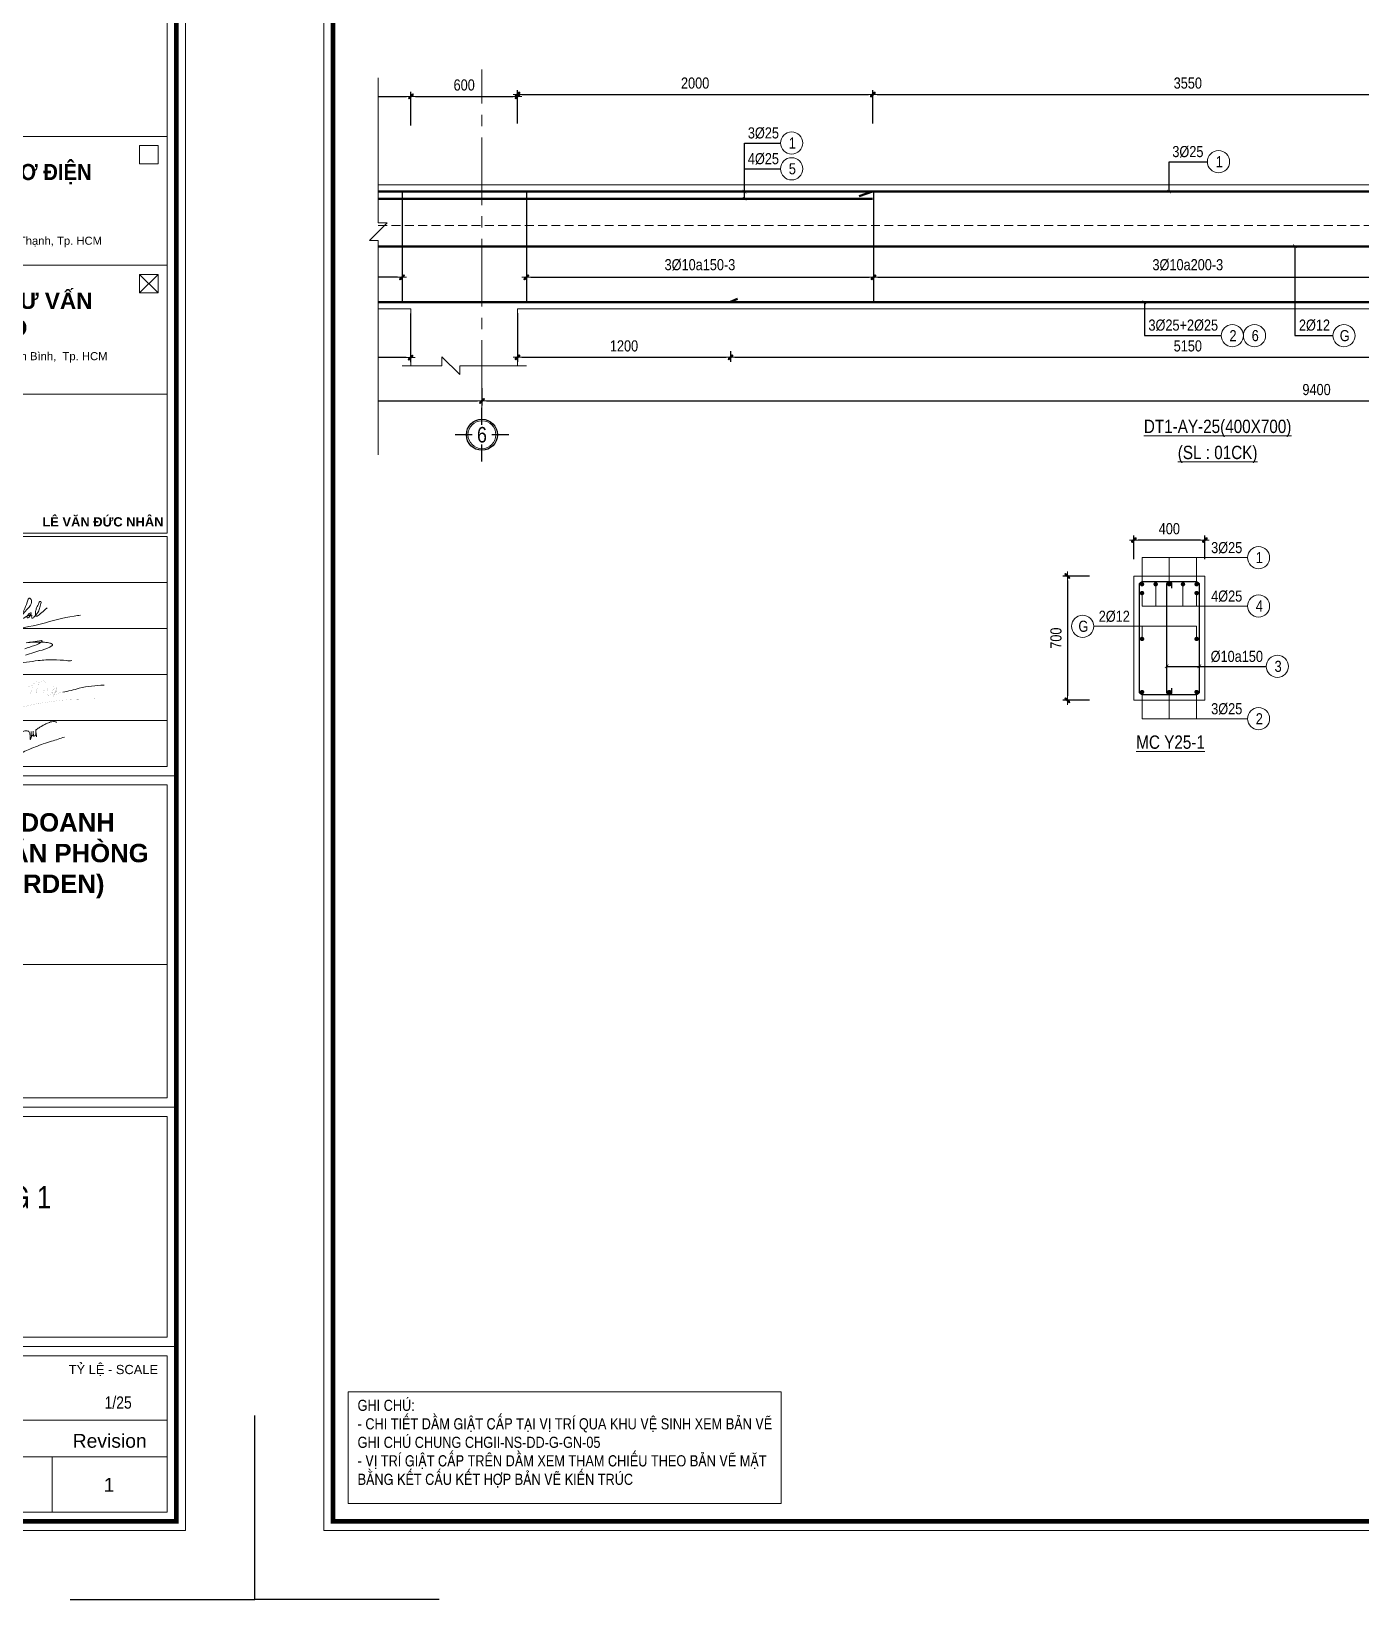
# Model space of a CAD drawing. Header units: millimetres. Extents: x 397144 to 8960116, y 345581 to 674207.
# Drawn here: x 5105015 to 5112500, y 648502 to 657335 of the extents above; entities that cross this region are included whole.
import ezdxf
from ezdxf.enums import TextEntityAlignment as Align
from ezdxf.xclip import XClip

# ---------------------------------------------------------------- set-up
doc = ezdxf.new("R2010")
doc.units = ezdxf.units.MM
doc.header["$XCLIPFRAME"] = 0
doc.header["$PDSIZE"] = -10
for name, pattern in [('CENTER', [2, 1.25, -0.25, 0.25, -0.25]), ('CENTER2', [28.575, 19.05, -3.175, 3.175, -3.175]), ('HIDDEN', [0.375, 0.25, -0.125])]:
    doc.linetypes.add(name, pattern=pattern)
doc.layers.get('0').update_dxf_attribs({"linetype": 'CONTINUOUS'})
doc.layers.get('Defpoints').update_dxf_attribs({"color": 12, "linetype": 'CONTINUOUS'})
for name, color, linetype, lineweight in [('2', 2, 'CONTINUOUS', 20), ('CDAI', 8, 'CONTINUOUS', 30), ('CHG_XX_Khung ten$0$TEXT', 7, 'CONTINUOUS', 15), ('CHUNHO', 7, 'CENTER', 13), ('CTHEP', 2, 'CONTINUOUS', 50), ('DBAO', 3, 'CONTINUOUS', 20), ('DGIONG', 4, 'CONTINUOUS', 13), ('KTH', 150, 'CONTINUOUS', 5), ('Net khuat', 8, 'HIDDEN', 13), ('STICK', 1, 'CONTINUOUS', 9), ('TEXT', 7, 'CONTINUOUS', 15)]:
    doc.layers.add(name, color=color, linetype=linetype, lineweight=lineweight)
doc.layers.add('8', color=8, linetype='CONTINUOUS')
doc.styles.add('CHG_XX_Khung ten$0$A1 BORDER$0$ARIAL', font='arial.ttf')
doc.styles.add('CHG_XX_Khung ten$0$A1 BORDER$0$Arial - Bold', font='arialbd.ttf', dxfattribs={"height": 2.5})
doc.styles.add('CHG_XX_Khung ten$0$arial', font='arial.ttf')
doc.styles.add('CHG_XX_Khung ten$0$Arial - Bold', font='arialbd.ttf')
doc.styles.add('HELVECONDENSE', font='VHELVCN_0.TTF')
doc.styles.add('Star-HelCon', font='VHELVCN_0.TTF')
doc.styles.add('TTP-HelCon', font='VHELVCN_0.TTF')
doc.styles.add('VNI-HELVE-CONDENSE', font='VHELVCN_0.TTF')
doc.dimstyles.new('kc-25', dxfattribs={"dimtxt": 62.5, "dimasz": 20, "dimexe": 20, "dimexo": 50, "dimgap": 25, "dimtad": 3, "dimdec": 0, "dimzin": 0, "dimdsep": 46, "dimtxsty": 'VNI-HELVE-CONDENSE', "dimblk": 'DIM', "dimcen": 2.5, "dimclrd": 256, "dimclre": 154, "dimclrt": 7, "dimaunit": 1, "dimadec": 0, "dimazin": 0, "dimtfac": 1, "dimtdec": 0, "dimtix": 1, "dimtmove": 0, "dimatfit": 3, "dimldrblk": 'DOT', "dimfxl": 1, "dimtolj": 1, "dimtzin": 0, "dimarcsym": 0})
doc.dimstyles.new('TTP-25', dxfattribs={"dimscale": 25, "dimtxt": 2.5, "dimasz": 1, "dimexe": 1, "dimexo": 1, "dimgap": 0.09, "dimtad": 0, "dimdec": 4, "dimrnd": 5, "dimzin": 9, "dimdsep": 46, "dimtxsty": 'TTP-HelCon', "dimblk": 'Stick1', "dimcen": 0.09, "dimdle": 1.5, "dimclrd": 256, "dimclre": 256, "dimclrt": 7, "dimadec": 0, "dimazin": 0, "dimtfac": 1, "dimtdec": 4, "dimtmove": 0, "dimatfit": 3, "dimldrblk": '_ArchTick1', "dimfxl": 1, "dimtvp": 1, "dimtolj": 1, "dimtzin": 0, "dimarcsym": 0})

# ---------------------------------------------------------------- blocks, each defined once
blk = doc.blocks.new('Stick1')
at = {"layer": 'STICK'}
h = blk.add_hatch(color=256, dxfattribs=at)
edge = h.paths.add_edge_path()
edge.add_line((0.3, 0.5), (-0.5, -0.3))
edge.add_arc((-0.4, -0.4), 0.141, 135, 315)
edge.add_line((-0.3, -0.5), (0.5, 0.3))
edge.add_arc((0.4, 0.4), 0.141, 315, 495)
blk.add_line((1, 0), (-1, 0), dxfattribs=at)
blk.add_lwpolyline([(0.3, 0.5), (-0.5, -0.3, 1), (-0.3, -0.5), (0.5, 0.3, 1), (0.3, 0.5, 1)], format="xyb", dxfattribs=at)
blk = doc.blocks.new('*D890')
at = {"layer": 'Defpoints', "color": 0, "ltscale": 500, "transparency": 16777216}
for p in [(5111223.1, 654469.9), (5111223.1, 654336.6), (5111623.1, 654336.6)]:
    blk.add_point(p, dxfattribs=at)
at = {"layer": 'KTH', "lineweight": -2, "ltscale": 500, "transparency": 16777216}
for p, q in [((5111223.1, 654361.6), (5111223.1, 654494.9)), ((5111623.1, 654361.6), (5111623.1, 654494.9)), ((5111598.1, 654469.9), (5111248.1, 654469.9))]:
    blk.add_line(p, q, dxfattribs=at)
at = {"layer": 'KTH', "lineweight": -2, "ltscale": 500, "transparency": 16777216, "xscale": 25, "yscale": 25, "zscale": 25, "rotation": 180}
blk.add_blockref('Stick1', (5111223.1, 654469.9), dxfattribs=at)
at = {"layer": 'KTH', "lineweight": -2, "ltscale": 500, "transparency": 16777216, "xscale": 25, "yscale": 25, "zscale": 25}
blk.add_blockref('Stick1', (5111623.1, 654469.9), dxfattribs=at)
at = {"layer": 'KTH', "color": 7, "ltscale": 500, "transparency": 16777216, "insert": (5111423.1, 654533.7), "char_height": 62.5, "attachment_point": 5, "style": 'TTP-HelCon'}
blk.add_mtext('\\A1;400', dxfattribs=at)
blk = doc.blocks.new('_ArchTick1')
at = {"color": 0, "const_width": 3.81}
blk.add_lwpolyline([(-12.7, -12.7), (12.7, 12.7)], dxfattribs=at)
blk = doc.blocks.new('*D891')
at = {"layer": 'Defpoints', "color": 0, "ltscale": 500, "transparency": 16777216}
for p in [(5110998.7, 654267.6), (5110848.8, 653567.6), (5110998.7, 653567.6)]:
    blk.add_point(p, dxfattribs=at)
at = {"layer": 'KTH', "lineweight": -2, "ltscale": 500, "transparency": 16777216}
for p, q in [((5110973.7, 654267.6), (5110823.8, 654267.6)), ((5110848.8, 654242.6), (5110848.8, 653592.6)), ((5110973.7, 653567.6), (5110823.8, 653567.6))]:
    blk.add_line(p, q, dxfattribs=at)
at = {"layer": 'KTH', "lineweight": -2, "ltscale": 500, "transparency": 16777216, "xscale": 25, "yscale": 25, "zscale": 25}
for p, rotation in [((5110848.8, 654267.6), 90), ((5110848.8, 653567.6), 270)]:
    blk.add_blockref('Stick1', p, dxfattribs=dict(at, rotation=rotation))
at = {"layer": 'KTH', "color": 7, "ltscale": 500, "transparency": 16777216, "insert": (5110785, 653917.6), "char_height": 62.5, "attachment_point": 5, "rotation": 90, "style": 'TTP-HelCon'}
blk.add_mtext('\\A1;700', dxfattribs=at)
blk = doc.blocks.new('DIM')
h = blk.add_hatch(color=1)
h.paths.add_polyline_path([(0.49, 0.29, 1), (0.29, 0.49), (-0.19, 0), (0.19, 0)])
h.paths.add_polyline_path([(0.19, 0), (-0.19, 0), (-0.49, -0.29, 1), (-0.29, -0.49)])
at = {"color": 9}
for p, q in [((-0.19, 0), (-1.5, 0)), ((0.19, 0), (1.5, 0))]:
    blk.add_line(p, q, dxfattribs=at)
at = {"color": 1}
for p, q in [((-0.49, -0.29), (0.29, 0.49)), ((-0.29, -0.49), (0.49, 0.29)), ((-0.19, 0), (0.19, 0))]:
    blk.add_line(p, q, dxfattribs=at)
blk.add_arc((-0.39, -0.39), 0.138, 135, 315, dxfattribs=at)
blk = doc.blocks.new('*D1968')
at = {"layer": 'Defpoints', "color": 0, "transparency": 16777216}
for p in [(5178533.3, 654821.3), (5178533.3, 654681.4), (5180488.3, 654738.9)]:
    blk.add_point(p, dxfattribs=at)
at = {"layer": 'KTH', "lineweight": -2, "transparency": 16777216}
for p, q in [((5178533.3, 654796.3), (5178533.3, 654656.4)), ((5180463.3, 654681.4), (5178558.3, 654681.4)), ((5180488.3, 654713.9), (5180488.3, 654656.4))]:
    blk.add_line(p, q, dxfattribs=at)
at = {"layer": 'KTH', "lineweight": -2, "transparency": 16777216, "xscale": 25, "yscale": 25, "zscale": 25, "rotation": 180}
blk.add_blockref('Stick1', (5178533.3, 654681.4), dxfattribs=at)
at = {"layer": 'KTH', "lineweight": -2, "transparency": 16777216, "xscale": 25, "yscale": 25, "zscale": 25}
blk.add_blockref('Stick1', (5180488.3, 654681.4), dxfattribs=at)
at = {"layer": 'KTH', "color": 7, "transparency": 16777216, "insert": (5179510.8, 654751.3), "char_height": 62.5, "attachment_point": 5, "style": 'TTP-HelCon'}
blk.add_mtext('\\A1;\\A1;3Þ10a150-3', dxfattribs=at)
blk = doc.blocks.new('*D1969')
at = {"layer": 'Defpoints', "color": 0, "transparency": 16777216}
for p in [(5183143.3, 654821.4), (5181188.3, 654738.9), (5183143.3, 654681.4)]:
    blk.add_point(p, dxfattribs=at)
at = {"layer": 'KTH', "lineweight": -2, "transparency": 16777216}
for p, q in [((5183143.3, 654796.4), (5183143.3, 654656.4)), ((5181188.3, 654713.9), (5181188.3, 654656.4)), ((5181213.3, 654681.4), (5183118.3, 654681.4))]:
    blk.add_line(p, q, dxfattribs=at)
at = {"layer": 'KTH', "lineweight": -2, "transparency": 16777216, "xscale": 25, "yscale": 25, "zscale": 25, "rotation": 180}
blk.add_blockref('Stick1', (5181188.3, 654681.4), dxfattribs=at)
at = {"layer": 'KTH', "lineweight": -2, "transparency": 16777216, "xscale": 25, "yscale": 25, "zscale": 25}
blk.add_blockref('Stick1', (5183143.3, 654681.4), dxfattribs=at)
at = {"layer": 'KTH', "color": 7, "transparency": 16777216, "insert": (5182165.8, 654751.3), "char_height": 62.5, "attachment_point": 5, "style": 'TTP-HelCon'}
blk.add_mtext('\\A1;\\A1;3Þ10a150-3', dxfattribs=at)
blk = doc.blocks.new('*D1970')
at = {"layer": 'Defpoints', "color": 0, "transparency": 16777216}
for p in [(5181138.3, 655700.4), (5180538.3, 655547.3), (5181138.3, 655547.3)]:
    blk.add_point(p, dxfattribs=at)
at = {"layer": 'KTH', "lineweight": -2, "transparency": 16777216}
for p, q in [((5180538.3, 655572.3), (5180538.3, 655725.4)), ((5181138.3, 655572.3), (5181138.3, 655725.4)), ((5180563.3, 655700.4), (5181113.3, 655700.4))]:
    blk.add_line(p, q, dxfattribs=at)
at = {"layer": 'KTH', "lineweight": -2, "transparency": 16777216, "xscale": 25, "yscale": 25, "zscale": 25, "rotation": 180}
blk.add_blockref('Stick1', (5180538.3, 655700.4), dxfattribs=at)
at = {"layer": 'KTH', "lineweight": -2, "transparency": 16777216, "xscale": 25, "yscale": 25, "zscale": 25}
blk.add_blockref('Stick1', (5181138.3, 655700.4), dxfattribs=at)
at = {"layer": 'KTH', "color": 7, "transparency": 16777216, "insert": (5180838.3, 655764.2), "char_height": 62.5, "attachment_point": 5, "style": 'TTP-HelCon'}
blk.add_mtext('\\A1;600', dxfattribs=at)
blk = doc.blocks.new('dau truc')
blk.add_circle((0, 0), 180)
at = {"layer": '8'}
for p, q in [((0, 127), (0, 345)), ((-127, 0), (-345, 0)), ((345, 0), (127, 0)), ((0, -345), (0, -127))]:
    blk.add_line(p, q, dxfattribs=at)
blk.add_circle((0, 0), 200, dxfattribs=at)
at = {"layer": 'TEXT', "style": 'HELVECONDENSE'}
blk.add_attdef('A', text='', height=233, dxfattribs=at).set_placement((0, 0), align=Align.MIDDLE)
blk = doc.blocks.new('*D1947')
at = {"layer": 'Defpoints', "color": 0, "transparency": 16777216}
for p in [(5180538.3, 655700.3), (5178537.3, 655511.3), (5180538.3, 655511.3)]:
    blk.add_point(p, dxfattribs=at)
at = {"layer": 'KTH', "lineweight": -2, "transparency": 16777216}
for p, q in [((5178537.3, 655536.3), (5178537.3, 655725.3)), ((5180538.3, 655536.3), (5180538.3, 655725.3)), ((5178562.3, 655700.3), (5180513.3, 655700.3))]:
    blk.add_line(p, q, dxfattribs=at)
at = {"layer": 'KTH', "lineweight": -2, "transparency": 16777216, "xscale": 25, "yscale": 25, "zscale": 25, "rotation": 180}
blk.add_blockref('Stick1', (5178537.3, 655700.3), dxfattribs=at)
at = {"layer": 'KTH', "lineweight": -2, "transparency": 16777216, "xscale": 25, "yscale": 25, "zscale": 25}
blk.add_blockref('Stick1', (5180538.3, 655700.3), dxfattribs=at)
at = {"layer": 'KTH', "color": 7, "transparency": 16777216, "insert": (5179537.8, 655764.1), "char_height": 62.5, "attachment_point": 5, "style": 'TTP-HelCon'}
blk.add_mtext('\\A1;2000', dxfattribs=at)
blk = doc.blocks.new('*D1948')
at = {"layer": 'Defpoints', "color": 0, "transparency": 16777216}
for p in [(5183139.3, 655711.3), (5181138.3, 655522.3), (5183139.3, 655522.3)]:
    blk.add_point(p, dxfattribs=at)
at = {"layer": 'KTH', "lineweight": -2, "transparency": 16777216}
for p, q in [((5181138.3, 655547.3), (5181138.3, 655736.3)), ((5183139.3, 655547.3), (5183139.3, 655736.3)), ((5181163.3, 655711.3), (5183114.3, 655711.3))]:
    blk.add_line(p, q, dxfattribs=at)
at = {"layer": 'KTH', "lineweight": -2, "transparency": 16777216, "xscale": 25, "yscale": 25, "zscale": 25, "rotation": 180}
blk.add_blockref('Stick1', (5181138.3, 655711.3), dxfattribs=at)
at = {"layer": 'KTH', "lineweight": -2, "transparency": 16777216, "xscale": 25, "yscale": 25, "zscale": 25}
blk.add_blockref('Stick1', (5183139.3, 655711.3), dxfattribs=at)
at = {"layer": 'KTH', "color": 7, "transparency": 16777216, "insert": (5182138.8, 655775.1), "char_height": 62.5, "attachment_point": 5, "style": 'TTP-HelCon'}
blk.add_mtext('\\A1;2000', dxfattribs=at)
blk = doc.blocks.new('*D1953')
at = {"layer": 'Defpoints', "color": 0, "transparency": 16777216}
for p in [(5183143.3, 654821.4), (5186683.3, 654821.3), (5186683.3, 654681.3)]:
    blk.add_point(p, dxfattribs=at)
at = {"layer": 'KTH', "lineweight": -2, "transparency": 16777216}
for p, q in [((5183143.3, 654796.4), (5183143.3, 654656.3)), ((5186683.3, 654796.3), (5186683.3, 654656.3)), ((5183168.3, 654681.3), (5186658.3, 654681.3))]:
    blk.add_line(p, q, dxfattribs=at)
at = {"layer": 'KTH', "lineweight": -2, "transparency": 16777216, "xscale": 25, "yscale": 25, "zscale": 25, "rotation": 180}
blk.add_blockref('Stick1', (5183143.3, 654681.3), dxfattribs=at)
at = {"layer": 'KTH', "lineweight": -2, "transparency": 16777216, "xscale": 25, "yscale": 25, "zscale": 25}
blk.add_blockref('Stick1', (5186683.3, 654681.3), dxfattribs=at)
at = {"layer": 'KTH', "color": 7, "transparency": 16777216, "insert": (5184913.3, 654751.2), "char_height": 62.5, "attachment_point": 5, "style": 'TTP-HelCon'}
blk.add_mtext('\\A1;\\A1;3Þ10a200-3', dxfattribs=at)
blk = doc.blocks.new('*D1955')
at = {"layer": 'Defpoints', "color": 0, "transparency": 16777216}
for p in [(5186687.3, 655711.3), (5183139.3, 655522.3), (5186687.3, 655511.3)]:
    blk.add_point(p, dxfattribs=at)
at = {"layer": 'KTH', "lineweight": -2, "transparency": 16777216}
for p, q in [((5183139.3, 655547.3), (5183139.3, 655736.3)), ((5186687.3, 655536.3), (5186687.3, 655736.3)), ((5183164.3, 655711.3), (5186662.3, 655711.3))]:
    blk.add_line(p, q, dxfattribs=at)
at = {"layer": 'KTH', "lineweight": -2, "transparency": 16777216, "xscale": 25, "yscale": 25, "zscale": 25, "rotation": 180}
blk.add_blockref('Stick1', (5183139.3, 655711.3), dxfattribs=at)
at = {"layer": 'KTH', "lineweight": -2, "transparency": 16777216, "xscale": 25, "yscale": 25, "zscale": 25}
blk.add_blockref('Stick1', (5186687.3, 655711.3), dxfattribs=at)
at = {"layer": 'KTH', "color": 7, "transparency": 16777216, "insert": (5184913.3, 655775.1), "char_height": 62.5, "attachment_point": 5, "style": 'TTP-HelCon'}
blk.add_mtext('\\A1;3550', dxfattribs=at)
blk = doc.blocks.new('*D1207')
at = {"layer": 'Defpoints', "color": 0, "transparency": 16777216}
for p in [(5172238.3, 654182.9), (5180938.3, 654081.8), (5180938.3, 653984.9)]:
    blk.add_point(p, dxfattribs=at)
at = {"layer": 'KTH', "lineweight": -2, "transparency": 16777216}
for p, q in [((5172238.3, 654157.9), (5172238.3, 653959.9)), ((5180938.3, 654056.8), (5180938.3, 653959.9)), ((5172263.3, 653984.9), (5180913.3, 653984.9))]:
    blk.add_line(p, q, dxfattribs=at)
at = {"layer": 'KTH', "lineweight": -2, "transparency": 16777216, "xscale": 25, "yscale": 25, "zscale": 25, "rotation": 180}
blk.add_blockref('Stick1', (5172238.3, 653984.9), dxfattribs=at)
at = {"layer": 'KTH', "lineweight": -2, "transparency": 16777216, "xscale": 25, "yscale": 25, "zscale": 25}
blk.add_blockref('Stick1', (5180938.3, 653984.9), dxfattribs=at)
at = {"layer": 'KTH', "color": 7, "transparency": 16777216, "insert": (5176588.3, 654048.7), "char_height": 62.5, "attachment_point": 5, "style": 'TTP-HelCon'}
blk.add_mtext('\\A1;9400', dxfattribs=at)
blk = doc.blocks.new('*D1208')
at = {"layer": 'Defpoints', "color": 0, "transparency": 16777216}
for p in [(5190338.3, 654182.9), (5180938.3, 654081.8), (5190338.3, 653984.9)]:
    blk.add_point(p, dxfattribs=at)
at = {"layer": 'KTH', "lineweight": -2, "transparency": 16777216}
for p, q in [((5190338.3, 654157.9), (5190338.3, 653959.9)), ((5180938.3, 654056.8), (5180938.3, 653959.9)), ((5180963.3, 653984.9), (5190313.3, 653984.9))]:
    blk.add_line(p, q, dxfattribs=at)
at = {"layer": 'KTH', "lineweight": -2, "transparency": 16777216, "xscale": 25, "yscale": 25, "zscale": 25, "rotation": 180}
blk.add_blockref('Stick1', (5180938.3, 653984.9), dxfattribs=at)
at = {"layer": 'KTH', "lineweight": -2, "transparency": 16777216, "xscale": 25, "yscale": 25, "zscale": 25}
blk.add_blockref('Stick1', (5190338.3, 653984.9), dxfattribs=at)
at = {"layer": 'KTH', "color": 7, "transparency": 16777216, "insert": (5185638.3, 654048.7), "char_height": 62.5, "attachment_point": 5, "style": 'TTP-HelCon'}
blk.add_mtext('\\A1;9400', dxfattribs=at)
blk = doc.blocks.new('*D1936')
at = {"layer": 'Defpoints', "color": 0, "transparency": 16777216}
for p in [(5180536.3, 654502.9), (5179336.3, 654288.7), (5179336.3, 654228.7)]:
    blk.add_point(p, dxfattribs=at)
at = {"layer": 'KTH', "lineweight": -2, "transparency": 16777216}
for p, q in [((5180536.3, 654477.9), (5180536.3, 654203.7)), ((5179336.3, 654263.7), (5179336.3, 654203.7)), ((5180511.3, 654228.7), (5179361.3, 654228.7))]:
    blk.add_line(p, q, dxfattribs=at)
at = {"layer": 'KTH', "lineweight": -2, "transparency": 16777216, "xscale": 25, "yscale": 25, "zscale": 25, "rotation": 180}
blk.add_blockref('Stick1', (5179336.3, 654228.7), dxfattribs=at)
at = {"layer": 'KTH', "lineweight": -2, "transparency": 16777216, "xscale": 25, "yscale": 25, "zscale": 25}
blk.add_blockref('Stick1', (5180536.3, 654228.7), dxfattribs=at)
at = {"layer": 'KTH', "color": 7, "transparency": 16777216, "insert": (5179936.3, 654292.5), "char_height": 62.5, "attachment_point": 5, "style": 'TTP-HelCon'}
blk.add_mtext('\\A1;1200', dxfattribs=at)
blk = doc.blocks.new('*D1938')
at = {"layer": 'Defpoints', "color": 0, "transparency": 16777216}
for p in [(5181138.3, 654505), (5182338.3, 654290.7), (5182338.3, 654230.8)]:
    blk.add_point(p, dxfattribs=at)
at = {"layer": 'KTH', "lineweight": -2, "transparency": 16777216}
for p, q in [((5181138.3, 654480), (5181138.3, 654205.8)), ((5181163.3, 654230.8), (5182313.3, 654230.8)), ((5182338.3, 654265.7), (5182338.3, 654205.8))]:
    blk.add_line(p, q, dxfattribs=at)
at = {"layer": 'KTH', "lineweight": -2, "transparency": 16777216, "xscale": 25, "yscale": 25, "zscale": 25, "rotation": 180}
blk.add_blockref('Stick1', (5181138.3, 654230.8), dxfattribs=at)
at = {"layer": 'KTH', "lineweight": -2, "transparency": 16777216, "xscale": 25, "yscale": 25, "zscale": 25}
blk.add_blockref('Stick1', (5182338.3, 654230.8), dxfattribs=at)
at = {"layer": 'KTH', "color": 7, "transparency": 16777216, "insert": (5181738.3, 654294.6), "char_height": 62.5, "attachment_point": 5, "style": 'TTP-HelCon'}
blk.add_mtext('\\A1;1200', dxfattribs=at)
blk = doc.blocks.new('*D1940')
at = {"layer": 'Defpoints', "color": 0, "transparency": 16777216}
for p in [(5182338.3, 654290.7), (5187488.3, 654265.7), (5187488.3, 654230.8)]:
    blk.add_point(p, dxfattribs=at)
at = {"layer": 'KTH', "lineweight": -2, "transparency": 16777216}
for p, q in [((5182338.3, 654265.7), (5182338.3, 654205.8)), ((5182363.3, 654230.8), (5187463.3, 654230.8)), ((5187488.3, 654240.7), (5187488.3, 654205.8))]:
    blk.add_line(p, q, dxfattribs=at)
at = {"layer": 'KTH', "lineweight": -2, "transparency": 16777216, "xscale": 25, "yscale": 25, "zscale": 25, "rotation": 180}
blk.add_blockref('Stick1', (5182338.3, 654230.8), dxfattribs=at)
at = {"layer": 'KTH', "lineweight": -2, "transparency": 16777216, "xscale": 25, "yscale": 25, "zscale": 25}
blk.add_blockref('Stick1', (5187488.3, 654230.8), dxfattribs=at)
at = {"layer": 'KTH', "color": 7, "transparency": 16777216, "insert": (5184913.3, 654294.6), "char_height": 62.5, "attachment_point": 5, "style": 'TTP-HelCon'}
blk.add_mtext('\\A1;5150', dxfattribs=at)
blk = doc.blocks.new('AY-27')
at = {"layer": 'CTHEP'}
blk.add_line((5149346.05357, 599212.55338), (5187748.96372, 599212.50526), dxfattribs=at)
for points in [[(5187932.32851, 598893.30575), (5187932.32851, 599521.49296), (5149192.32851, 599521.5577), (5149192.32851, 598895.29521)], [(5149250.56747, 599275.95862), (5149250.56747, 598899.56854), (5149250.56747, 598899.56854), (5149761.19634, 598899.54548), (5157612.32851, 598899.5172), (5158186.37402, 598899.51531), (5187870.49566, 598899.49317), (5187870.49566, 599422.36868)]]:
    blk.add_lwpolyline(points, dxfattribs=at)
at = {"layer": 'DBAO'}
blk.add_lwpolyline([(5187962.32851, 598540.45098), (5187962.32851, 599560.44727), (5157760.23476, 599560.49211)], dxfattribs=at)
at = {"layer": 'Net khuat', "ltscale": 200}
blk.add_lwpolyline([(5149162.32851, 599330.5685), (5187962.32851, 599330.5685)], dxfattribs=at)
blk = doc.blocks.new('CHG_XX_Khung ten')
for p, q in [((816, 283.93), (820, 287.93)), ((820, 283.93), (816, 287.93)), ((687, 179), (824, 179)), ((687, 107), (824, 107)), ((687, 55), (824, 55))]:
    blk.add_line(p, q)
at = {"linetype": 'Continuous'}
for p, q in [((689, 39), (822, 39)), ((797, 31), (797, 19))]:
    blk.add_line(p, q, dxfattribs=at)
for points in [[(15, 579), (826, 579), (826, 15), (15, 15)], [(816, 311.93), (820, 311.93), (820, 315.93), (816, 315.93)], [(816, 283.93), (820, 283.93), (820, 287.93), (816, 287.93)]]:
    blk.add_lwpolyline(points, close=True)
at = {"color": 4, "linetype": 'Continuous', "const_width": 1}
blk.add_lwpolyline([(17, 577), (824, 577), (824, 17), (17, 17)], close=True, dxfattribs=at)
at = {"linetype": 'Continuous'}
for points in [[(689, 368.62), (822, 368.62), (822, 317.93), (689, 317.93)], [(689, 317.93), (822, 317.93), (822, 289.93), (689, 289.93)], [(689, 289.93), (822, 289.93), (822, 261.93), (689, 261.93)], [(689, 177), (822, 177), (822, 138), (689, 138)], [(689, 109), (822, 109), (822, 138), (689, 138)], [(689, 105), (822, 105), (822, 57), (689, 57)], [(689, 53), (822, 53), (822, 31), (689, 31)], [(822, 19), (689, 19), (689, 31), (822, 31)]]:
    blk.add_lwpolyline(points, close=True, dxfattribs=at)
at = {"color": 9, "linetype": 'Continuous'}
for points in [[(689, 261.93), (822, 261.93), (822, 231.73), (689, 231.73)], [(822, 221), (689, 221), (689, 231), (822, 231)], [(822, 211), (689, 211), (689, 221), (822, 221)], [(822, 201), (689, 201), (689, 211), (822, 211)], [(822, 191), (689, 191), (689, 201), (822, 201)], [(822, 181), (689, 181), (689, 191), (822, 191)]]:
    blk.add_lwpolyline(points, close=True, dxfattribs=at)
blk.add_lwpolyline([(822, 211), (689, 211), (822, 211)], dxfattribs=at)
at = {"color": 1}
for points in [[(786.29, 185.19), (785.86, 185.61), (786.06, 185.86), (787.11, 186.7), (788.17, 187.35), (789.1, 187.9), (790.12, 188.41), (790.69, 188.61), (791.04, 188.74), (791.47, 188.79), (791.73, 188.72), (791.92, 188.61), (792.08, 188.33), (792.16, 188.06), (792.21, 187.84), (792.21, 187.27), (792.2, 187.05), (792.23, 186.85), (792.39, 187.1), (792.48, 187.84), (792.46, 188.12), (792.44, 188.61), (792.46, 188.03), (792.53, 187.67), (792.73, 187.74), (792.86, 187.87), (792.9, 188.09), (792.9, 188.28), (792.87, 188.7), (792.91, 188.19), (792.93, 187.79), (792.94, 187.69), (793.11, 187.61), (793.31, 187.73), (793.45, 187.93), (793.48, 188.22), (793.48, 188.64), (793.48, 189.05), (793.48, 188.49), (793.56, 187.84), (793.63, 187.45), (793.48, 188.6), (793.51, 188.92), (794.2, 189.45), (794.72, 189.76), (795.44, 190.17), (796.2, 190.5), (796.65, 190.69), (797.26, 190.79), (797.77, 190.74), (797.95, 190.55)], [(785.43, 181.21), (786.17, 181.73), (788.31, 183), (790.34, 184), (791.77, 184.64), (795.08, 185.91), (796.87, 186.5), (799.7, 187.42)]]:
    blk.add_spline(points, degree=3, dxfattribs=at)
at = {"layer": 'CHG_XX_Khung ten$0$TEXT', "color": 1}
for points in [[(801.29, 204.04, -0.124137), (800.16, 204.02, 0.028888), (797.25, 204.19, 0.026156), (793.98, 204.04, 0.007061), (788.86, 203.28, -0.091769)], [(791.23, 205.18, -0.019244), (794.8, 206.31, 0.094204), (797.02, 207.28, 0.504882), (796.98, 207.63, 0.07616), (796.3, 207.87, 0.041135), (794.97, 208.03, 0.034641), (791.34, 207.9, 0.01407), (792.8, 208.12, 0.003668), (794.71, 208.36, -0.800617), (794.79, 208.18, -0.093248), (793.21, 207.32, 0.020479), (791.05, 206.59, 0.096842)]]:
    blk.add_lwpolyline(points, format="xyb", dxfattribs=at)
at = {"layer": 'CHG_XX_Khung ten$0$TEXT', "color": 1, "const_width": 0.0121}
for points in [[(791.6, 198.34, 0.143835), (794.1, 199.89, -0.075685), (793.5, 197.02, -0.172299), (794.95, 199.92, -0.299798), (795.6, 198.96, -0.170508), (795.36, 197.75, 0.168316), (795.11, 197.03)], [(791.95, 196.04, -0.054469), (792.33, 197.1, 0.103257), (792.78, 199.38)], [(797.47, 197.92, 0.401177), (797.3, 198.32, 0.483935), (795.9, 197.43, 0.196997), (796.02, 196.61, 0.296639), (796.38, 196.53, 0.183057), (797.12, 197.39)], [(797.48, 198.09, 0.142769), (797.07, 197.1, 0.220826), (797.29, 196.56, 0.106687), (798.07, 198.16, 0.181562), (797.64, 197.4, -0.039872), (797.25, 196.09, -0.060225), (798.09, 197.69, 0.017174), (797.52, 196.45, -0.149286), (799.3, 197.16)], [(806.31, 195.73, -0.026807), (805.12, 195.66, 0.027369), (800.25, 195.52, 0.022423), (795.26, 194.89, 0.038275), (791.04, 194.04, 0.053272), (785.95, 192.37, 0.118692), (783.44, 190.96)]]:
    blk.add_lwpolyline(points, format="xyb", dxfattribs=at)
at = {"layer": 'CHG_XX_Khung ten$0$TEXT', "color": 1}
for centre, radius, start, end in [((793.37, 230.45), 33.81, 280.1185, 286.3373), ((808.51, 174.85), 23.83, 90.5448, 103.6788)]:
    blk.add_arc(centre, radius, start, end, dxfattribs=at)
for points in [[(788.4, 215.73), (788.18, 215.82), (788.21, 216), (788.32, 216.07), (788.7, 216.16), (789.23, 216.24), (789.76, 216.24), (790.01, 216.08), (790.1, 215.79), (790.05, 215.41), (788.96, 213.65), (788.88, 213.4), (788.88, 213.13), (789, 213.02), (789.17, 213.01), (789.51, 213.17), (790.77, 214.27), (791.67, 215.27), (792.3, 216.07), (792.5, 216.66), (792.49, 217.11), (792.33, 217.45), (792.13, 217.58), (791.94, 217.52), (791.73, 217.16), (790.12, 213.5), (790.04, 213.21), (790.14, 213.12), (791.53, 213.7), (792.32, 214.06), (792.42, 214.24), (792.36, 214.39), (792.17, 214.35), (791.86, 214.12), (791.68, 213.82), (791.57, 213.47), (791.67, 213.35), (791.96, 213.42), (792.51, 213.89), (792.61, 213.78), (792.55, 213.52), (792.61, 213.3), (792.77, 213.25), (793.05, 213.46), (794.1, 214.86), (794.42, 215.85), (794.57, 216.45), (794.53, 216.83), (794.42, 216.89), (794.27, 216.8), (794.14, 216.57), (793.62, 215.47), (793.41, 214.74), (793.36, 214.18), (793.41, 213.82), (793.56, 213.67), (793.77, 213.71), (794.19, 213.99), (795.35, 214.98), (795.89, 215.51)], [(786.22, 211.12), (786.28, 210.87), (786.71, 210.78), (801.78, 213.69), (803.18, 213.88)]]:
    blk.add_spline(points, degree=3, dxfattribs=at)
at = {"layer": 'Defpoints', "color": 1, "ltscale": 2}
for points in [[(40.06, 0), (0, 0), (0, 40)], [(800.94, 0), (841, 0), (841, 40)]]:
    blk.add_lwpolyline(points, dxfattribs=at)
for s, height, style, p in [('LÊ VĂN ĐỨC NHÂN', 2.0073, 'CHG_XX_Khung ten$0$Arial - Bold', (821.19, 234.17)), ('TỶ LỆ - SCALE', 2, 'CHG_XX_Khung ten$0$A1 BORDER$0$ARIAL', (820, 50))]:
    blk.add_text(s, height=height, dxfattribs=dict(style=style)).set_placement(p, align=Align.MIDDLE_RIGHT)
for s, style, p in [('Revision', 'CHG_XX_Khung ten$0$A1 BORDER$0$ARIAL', (809.5, 34.5)), ('1', 'CHG_XX_Khung ten$0$arial', (809.36, 24.93))]:
    blk.add_text(s, height=3, dxfattribs=dict(style=style)).set_placement(p, align=Align.MIDDLE_CENTER)
at = {"ltscale": 10}
for s, insert, char_height, width, attachment_point, style in [('{\\W0.9;CÔNG TY TNHH TVTK CƠ ĐIỆN \\PĐỒNG TÂM}', (739.49, 311.93), 3.5, 76.248, 1, 'CHG_XX_Khung ten$0$A1 BORDER$0$Arial - Bold'), ('\\pt8.75;Địa chỉ: 168 Xô Viết Nghệ Tĩnh, P.21, Q. Bình Thạnh, Tp. HCM \\P\\ptz;Tel: (084.28) 3898 0958', (739.49, 290.93), 1.75, 83.001, 7, 'CHG_XX_Khung ten$0$A1 BORDER$0$ARIAL'), ('CÔNG TY CỔ PHẦN TƯ VẤN \\PXÂY DỰNG NGÔI SAO', (739.49, 283.93), 3.5, 76.248, 1, 'CHG_XX_Khung ten$0$A1 BORDER$0$Arial - Bold'), ('Địa chỉ: 34 Hoàng Quốc Việt, Phường 4, Q. Tân Bình,  Tp. HCM\\PTel: +08-39163980 - Fax : +08-39163980 \\PEmail:  ctyngoisao@gmail.com', (739.49, 262.93), 1.75, 83.001, 7, 'CHG_XX_Khung ten$0$A1 BORDER$0$ARIAL')]:
    blk.add_mtext(s, dxfattribs=dict(at, insert=insert, char_height=char_height, width=width, attachment_point=attachment_point, style=style))
at = {"insert": (755.4, 170.88), "char_height": 4, "width": 159.8745, "attachment_point": 2, "style": 'CHG_XX_Khung ten$0$A1 BORDER$0$Arial - Bold'}
blk.add_mtext('DỰ ÁN ĐẦU TƯ XÂY DỰNG KINH DOANH\\PKHU CHUNG CƯ - THƯƠNG MẠI - VĂN PHÒNG\\P(KHU PHỨC HỢP CÔNG HÒA GARDEN)', dxfattribs=at)
blk = doc.blocks.new('GHICHU11')
at = {"layer": 'KTH'}
blk.add_lwpolyline([(0, 628.9), (2438.7, 628.9), (2438.7, 0), (0, 0)], close=True, dxfattribs=at)
at = {"layer": 'TEXT', "ltscale": 0.8, "insert": (53, 584.6), "char_height": 62.5, "width": 2404.343, "attachment_point": 1, "style": 'TTP-HelCon'}
blk.add_mtext('GHI CHUÙ:\\P- CHI TIEÁT DAÀM GIAÄT CAÁP TAÏI VÒ TRÍ QUA KHU VEÄ SINH XEM BAÛN VEÕ GHI CHUÙ CHUNG CHGII-NS-DD-G-GN-05\\P- VÒ TRÍ GIAÄT CAÁP TREÂN DAÀM XEM THAM CHIEÁU THEO BAÛN VEÕ MAËT BAÈNG KEÁT CAÁU KEÁT HÔÏP BAÛN VEÕ KIEÁN TRUÙC  ', dxfattribs=at)
blk = doc.blocks.new('AY-25')
at = {"layer": 'CDAI', "ltscale": 52.5}
for p, q in [((5180488.26566, 655167.9613), (5180488.26566, 654537.9613)), ((5181188.26306, 655167.95747), (5181188.26306, 654541.94133)), ((5183143.26306, 655167.88916), (5183143.26306, 654541.91816))]:
    blk.add_line(p, q, dxfattribs=at)
at = {"layer": 'CTHEP'}
for p, q in [((5178537.30514, 655123.94814), (5183137.26706, 655123.94814)), ((5183062.26706, 655138.88533), (5183137.26706, 655163.88533)), ((5149721.99072, 654854.9494), (5195174.90087, 654854.90127)), ((5182338.26706, 654544.00089), (5182377.76605, 654559.69276))]:
    blk.add_line(p, q, dxfattribs=at)
for points in [[(5195358.26565, 654535.70176), (5195358.26565, 655163.88897), (5149568.26566, 655163.96452)], [(5149626.50462, 654918.35463), (5149626.50462, 654541.96456), (5156207.27174, 654541.94341), (5156787.13349, 654541.9415), (5164638.26566, 654541.91321), (5165212.31117, 654541.91133), (5195296.43281, 654541.88918), (5195296.43281, 655064.76469)]]:
    blk.add_lwpolyline(points, dxfattribs=at)
at = {"layer": 'DBAO'}
for points in [[(5195388.26566, 654182.84699), (5195388.26566, 655202.84328), (5164786.17191, 655202.88813)], [(5173538.26706, 654502.87481), (5180538.26566, 654502.86505)], [(5180538.26566, 654182.9613), (5180538.26566, 654502.9613)], [(5181138.26706, 654182.88533), (5181138.26706, 654502.88533)], [(5181138.26706, 654502.86429), (5188688.26566, 654502.85472)]]:
    blk.add_lwpolyline(points, dxfattribs=at)
at = {"layer": 'DGIONG'}
blk.add_lwpolyline([(5180488.26566, 654182.9613), (5180713.26566, 654182.9613), (5180713.26566, 654232.9613), (5180813.26566, 654132.9613), (5180813.26566, 654182.9613), (5181188.26306, 654182.95747)], dxfattribs=at)
for centre in [(5182682.2122, 655437.76569), (5185086.26689, 655332.47363), (5182682.2122, 655292.46668), (5185163.69349, 654353.01319), (5185288.69349, 654353.01319), (5185792.68933, 654352.96856)]:
    blk.add_circle(centre, 62.5, dxfattribs=at)
at = {"layer": 'Net khuat', "linetype": 'CENTER2', "ltscale": 20}
blk.add_line((5180938.26566, 653945.46751), (5180938.26566, 655950.81016), dxfattribs=at)
at = {"layer": 'Net khuat', "ltscale": 200}
blk.add_lwpolyline([(5149538.26566, 654502.96452), (5149538.26566, 654502.96452), (5149838.26566, 654502.96452), (5149838.26566, 654972.96452), (5195388.26566, 654972.96452)], dxfattribs=at)
at = {"layer": '2', "ltscale": 300}
ref = blk.add_blockref('dau truc', (5180938.26566, 653794.60298), dxfattribs=dict(at, xscale=0.4367131292819977, yscale=0.4367131292819977, zscale=0.4367131292819977))
ref.add_attrib('A', '6', dxfattribs={"layer": 'TEXT', "height": 87.5, "style": 'HELVECONDENSE'}).set_placement((5180938.26566, 653794.60298), align=Align.MIDDLE)
at = {"layer": 'TEXT', "style": 'TTP-HelCon'}
for s, p in [('3Þ25', (5182435.70214, 655463.61863)), ('4Þ25', (5182435.70214, 655318.31963)), ('3Þ25', (5184826.143, 655358.32657, 0)), ('3Þ25+2Þ25', (5184691.61636, 654380.91025, 0)), ('2Þ12', (5185538.88146, 654380.86562, 0))]:
    blk.add_text(s, height=62.5, dxfattribs=at).set_placement(p)
at = {"layer": 'TEXT', "style": 'Star-HelCon'}
for s, p in [('1', (5182686.37886, 655437.76569)), ('1', (5185090.43356, 655332.47363)), ('5', (5182686.37886, 655292.46668)), ('2', (5185167.86016, 654353.01319)), ('6', (5185292.86016, 654353.01319)), ('G', (5185796.85599, 654352.96856))]:
    blk.add_text(s, height=62.5, dxfattribs=at).set_placement(p, align=Align.MIDDLE)
at = {"layer": 'TEXT', "style": 'TTP-HelCon'}
for s, p in [('%%UDT1-AY-25(400X700)', (5185081.091, 653804.27214)), ('%%U(SL : 01CK)', (5185081.091, 653657.37754))]:
    blk.add_text(s, height=75, dxfattribs=at).set_placement(p, align=Align.CENTER)
at = {"layer": 'KTH'}
for base, p1, p2, picture, middle in [((5180538.26566, 655700.2835), (5178537.26566, 655511.27967), (5180538.26566, 655511.27967), '*D1947', (5179537.76566, 655764.11684)), ((5181138.26306, 655700.35564), (5180538.26566, 655547.25891), (5181138.26306, 655547.25891), '*D1970', (5180838.26436, 655764.18897)), ((5183139.26306, 655711.26274), (5181138.26306, 655522.25891), (5183139.26306, 655522.25891), '*D1948', (5182138.76306, 655775.09608)), ((5186687.26566, 655711.26274), (5183139.26306, 655522.25891), (5186687.26566, 655511.27967), '*D1955', (5184913.26436, 655775.09608)), ((5179336.26566, 654228.69946), (5180536.26566, 654502.88533), (5179336.26566, 654288.65064), '*D1936', (5179936.26566, 654292.53279)), ((5190338.26566, 653984.90424), (5180938.26566, 654081.75542), (5190338.26566, 654182.88725), '*D1208', (5185638.26566, 654048.73757))]:
    dim = blk.add_linear_dim(base=base, p1=p1, p2=p2, angle=180, dimstyle='TTP-25', override={"dimtmove": 1}, dxfattribs=at)
    dim.commit()
    dim.dimension.update_dxf_attribs({"geometry": picture, "text_midpoint": middle})
for base, p1, p2, text, picture, middle in [((5178533.26566, 654681.38511), (5180488.26566, 654738.85846), (5178533.26566, 654821.32998), '\\A1;3Þ10a150-3', '*D1968', (5179510.76566, 654751.30177)), ((5180938.26566, 653984.90424), (5172238.26566, 654182.88725), (5180938.26566, 654081.75542), '9400', '*D1207', (5176588.26566, 654048.73757))]:
    dim = blk.add_linear_dim(base=base, p1=p1, p2=p2, angle=180, text=text, dimstyle='TTP-25', override={"dimtmove": 1}, dxfattribs=at)
    dim.commit()
    dim.dimension.update_dxf_attribs({"geometry": picture, "text_midpoint": middle})
for base, p1, p2, text, picture, middle in [((5183143.26306, 654681.38511), (5181188.26306, 654738.85846), (5183143.26306, 654821.39829), '\\A1;3Þ10a150-3', '*D1969', (5182165.76306, 654751.30177)), ((5186683.26566, 654681.30975), (5183143.26306, 654821.39829), (5186683.26566, 654821.32998), '\\A1;3Þ10a200-3', '*D1953', (5184913.26436, 654751.22642))]:
    dim = blk.add_linear_dim(base=base, p1=p1, p2=p2, text=text, dimstyle='TTP-25', override={"dimtmove": 1}, dxfattribs=at)
    dim.commit()
    dim.dimension.update_dxf_attribs({"geometry": picture, "text_midpoint": middle})
for base, p1, p2, picture, middle in [((5182338.26706, 654230.7924), (5181138.26706, 654504.97826), (5182338.26706, 654290.74357), '*D1938', (5181738.26706, 654294.62573)), ((5187488.26566, 654230.7924), (5182338.26706, 654290.74357), (5187488.26566, 654265.74357), '*D1940', (5184913.26636, 654294.62573))]:
    dim = blk.add_linear_dim(base=base, p1=p1, p2=p2, dimstyle='TTP-25', override={"dimtmove": 1}, dxfattribs=at)
    dim.commit()
    dim.dimension.update_dxf_attribs({"geometry": picture, "text_midpoint": middle})
at = {"layer": 'DGIONG'}
for points in [[(5182417.19038, 655163.95758), (5182417.19011, 655437.76569), (5182619.7122, 655437.76569)], [(5182417.19002, 655123.95758), (5182417.18976, 655292.46668), (5182619.71184, 655292.46668)], [(5184807.63123, 655163.96452), (5184807.63097, 655332.47363), (5185023.76689, 655332.47363)], [(5185515.87128, 654857.01313), (5185515.86943, 654352.96856), (5185730.18933, 654352.96856)], [(5184668.6046, 654540.05745), (5184668.60433, 654353.01319), (5185101.19349, 654353.01319)]]:
    blk.add_leader(points, dimstyle='kc-25', override={"dimtad": 0, "dimldrblk": 'ArchTick', "dimfxl": 100, "dimarcsym": 1}, dxfattribs=at)

msp = doc.modelspace()

# ---------------------------------------------------------------- linework, layer by layer
at = {"layer": 'CDAI', "ltscale": 0.8}
msp.add_lwpolyline([(5106713.26923, 663460.45642), (5124082.87466, 663460.45642), (5124082.87466, 648942.57726), (5106713.26923, 648942.57726)], close=True, dxfattribs=at)
msp.add_lwpolyline([(5106713.26923, 663460.45642), (5124082.87466, 663460.45642), (5124082.87466, 648942.57726), (5106713.26923, 648942.57726)], close=True, dxfattribs=at)
msp.add_lwpolyline([(5106713.26923, 663460.45642), (5124082.87466, 663460.45642), (5124082.87466, 648942.57726), (5106713.26923, 648942.57726)], close=True, dxfattribs=at)
msp.add_lwpolyline([(5106713.26923, 663460.45642), (5124082.87466, 663460.45642), (5124082.87466, 648942.57726), (5106713.26923, 648942.57726)], close=True, dxfattribs=at)
at = {"layer": 'CDAI'}
msp.add_lwpolyline([(5111273.10517, 654236.38032), (5111573.10517, 654236.38032, -0.4142135624), (5111591.85517, 654217.63032), (5111591.85517, 653617.63032, -0.4142135624), (5111573.10517, 653598.88032), (5111273.10517, 653598.88032, -0.4142135624), (5111254.35517, 653617.63032), (5111254.35517, 654217.63032, -0.4142135624)], format="xyb", close=True, dxfattribs=at)
msp.add_lwpolyline([(5111438.10517, 654199.46033), (5111438.10517, 654221.38032, 0.4142135624), (5111423.10517, 654236.38032), (5111423.10517, 654236.38032, 0.4142135624), (5111408.10517, 654221.38032), (5111408.10517, 653613.88032, 0.4142135624), (5111423.10517, 653598.88032), (5111423.10517, 653598.88032, 0.4142135624), (5111438.10517, 653613.88032), (5111438.10517, 653635.80031)], format="xyb", dxfattribs=at)
at = {"layer": 'CTHEP', "const_width": 12.5}
for points in [[(5111263.10517, 654221.38032, 1), (5111275.60517, 654221.38032, 1)], [(5111339.98017, 654221.38032, 1), (5111352.48017, 654221.38032, 1)], [(5111416.85517, 654221.38032, 1), (5111429.35517, 654221.38032, 1)], [(5111493.73017, 654221.38032, 1), (5111506.23017, 654221.38032, 1)], [(5111570.60517, 654221.38032, 1), (5111583.10517, 654221.38032, 1)], [(5111263.10517, 654171.38032, 1), (5111275.60517, 654171.38032, 1)], [(5111570.60517, 654171.38032, 1), (5111583.10517, 654171.38032, 1)], [(5111275.60517, 653913.22338, -1), (5111263.10517, 653913.22338, -1)], [(5111583.10517, 653913.22338, -1), (5111570.60517, 653913.22338, -1)], [(5111263.10517, 653613.88032, 1), (5111275.60517, 653613.88032, 1)], [(5111416.85517, 653613.88032, 1), (5111429.35517, 653613.88032, 1)], [(5111570.60517, 653613.88032, 1), (5111583.10517, 653613.88032, 1)]]:
    msp.add_lwpolyline(points, format="xyb", close=True, dxfattribs=at)
at = {"layer": 'DBAO', "flags": 128}
for points in [[(5111223.10517, 654267.63032), (5111623.10517, 654267.63032)], [(5111623.10517, 654267.63032), (5111623.10517, 653567.63032), (5111223.10517, 653567.63032), (5111223.10517, 654267.63032)]]:
    msp.add_lwpolyline(points, dxfattribs=at)
at = {"layer": 'DGIONG'}
for p, q in [((5111269.35517, 654221.38032), (5111269.35517, 654371.38032)), ((5111269.35517, 654371.38032), (5111863.10517, 654371.38032)), ((5111423.10517, 654221.38032), (5111423.10517, 654371.38032)), ((5111576.85517, 654221.38032), (5111576.85517, 654371.38032)), ((5111346.23017, 654221.38032), (5111346.23017, 654098.45957)), ((5111499.98017, 654221.38032), (5111499.98017, 654098.45957)), ((5111269.35517, 654098.45957), (5111269.35517, 654171.38032)), ((5111576.85517, 654098.45957), (5111576.85517, 654171.38032)), ((5111269.35517, 654098.45957), (5111863.10517, 654098.45957)), ((5111576.85517, 653984.60517), (5110997.30766, 653984.60517)), ((5111269.35517, 653913.22338), (5111269.35517, 653984.60517)), ((5111576.85517, 653913.22338), (5111576.85517, 653984.60517)), ((5111269.35517, 653463.88032), (5111269.35517, 653613.88032)), ((5111423.10517, 653463.88032), (5111423.10517, 653613.88032)), ((5111576.85517, 653463.88032), (5111576.85517, 653613.88032)), ((5111269.35517, 653463.88032), (5111863.10517, 653463.88032))]:
    msp.add_line(p, q, dxfattribs=at)
msp.add_lwpolyline([(5106968.6217, 657074.05487), (5106968.6217, 656257.55651), (5107018.6217, 656257.55651), (5106918.6217, 656157.55651), (5106968.6217, 656157.55651), (5106968.6217, 654949.86439)], dxfattribs=at)
for centre in [(5111925.60517, 654371.38032), (5111925.60517, 654098.45957), (5110934.80766, 653984.60517), (5112031.7252, 653758.72862), (5111925.60517, 653463.88032)]:
    msp.add_circle(centre, 62.5, dxfattribs=at)

# ---------------------------------------------------------------- block references
at = {"layer": 'CDAI'}
ref = msp.add_blockref('AY-27', (-52374.19456, 57253.1123), dxfattribs=at)
XClip(ref).set_block_clipping_path([(5181081.6724730823, 597912.535975589), (5188159.1165067311, 600221.0932159054)])
ref = msp.add_blockref('AY-25', (-73386.07628, 1268.77147), dxfattribs=at)
XClip(ref).set_block_clipping_path([(5180354.6979793292, 653565.6462768905), (5195570.323023174, 655852.5099874004)])

# ---------------------------------------------------------------- texts
at = {"layer": 'CHUNHO', "style": 'Star-HelCon'}
msp.add_text('1/25', height=68.75, dxfattribs=at).set_placement((5105503.4919, 649577.45962), align=Align.CENTER)
at = {"layer": 'TEXT', "style": 'TTP-HelCon'}
for s, p in [('3Þ25', (5111658.56351, 654396.38032)), ('4Þ25', (5111658.56351, 654123.45957)), ('2Þ12', (5111025.59932, 654009.60517)), ('Þ10a150', (5111655.78939, 653783.72862)), ('3Þ25', (5111658.82885, 653488.88032))]:
    msp.add_text(s, height=62.5, dxfattribs=at).set_placement(p)
at = {"layer": 'TEXT', "style": 'Star-HelCon'}
for s, p in [('1', (5111929.77184, 654371.38032)), ('4', (5111929.77184, 654098.45957)), ('G', (5110938.97432, 653984.60517)), ('3', (5112035.89187, 653758.72862)), ('2', (5111929.77184, 653463.88032))]:
    msp.add_text(s, height=62.5, dxfattribs=at).set_placement(p, align=Align.MIDDLE)
at = {"layer": 'TEXT', "style": 'TTP-HelCon'}
msp.add_text('%%UMC Y25-1', height=75, dxfattribs=at).set_placement((5111429.98682, 653294.33679), align=Align.CENTER)

# ---------------------------------------------------------------- dimensions: what is measured, and where the dimension line sits
at = {"layer": 'KTH', "ltscale": 500}
dim = msp.add_linear_dim(base=(5111223.10517, 654469.88032), p1=(5111623.10517, 654336.64227), p2=(5111223.10517, 654336.64227), dimstyle='TTP-25', override={"dimtxsty": 'TTP-HelCon'}, dxfattribs=at)
dim.commit()
dim.dimension.update_dxf_attribs({"geometry": '*D890', "text_midpoint": (5111423.10517, 654533.71366)})
dim = msp.add_linear_dim(base=(5110848.84478, 653567.63032), p1=(5110998.6776, 654267.63032), p2=(5110998.6776, 653567.63032), angle=90, dimstyle='TTP-25', override={"dimtxsty": 'TTP-HelCon'}, dxfattribs=at)
dim.commit()
dim.dimension.update_dxf_attribs({"geometry": '*D891', "text_midpoint": (5110785.01145, 653917.63032)})

# ---------------------------------------------------------------- leaders
at = {"layer": 'DGIONG'}
for points in [[(5111408.10517, 653758.72862), (5111785.4752, 653758.72862)], [(5111591.85517, 653758.72862), (5111969.2252, 653758.72862)]]:
    msp.add_leader(points, dimstyle='kc-25', override={"dimtad": 0, "dimldrblk": 'ArchTick', "dimfxl": 100, "dimarcsym": 1}, dxfattribs=at)

# ---------------------------------------------------------------- next in the draw order: block references
at = {"layer": 'KTH', "ltscale": 0.8, "xscale": 25.92478421702978, "yscale": 25.92478421702978, "zscale": 25.92478421702978}
msp.add_blockref('CHG_XX_Khung ten', (5084469.80437, 648501.85593), dxfattribs=at)

# ---------------------------------------------------------------- next in the draw order: block references
msp.add_blockref('CHG_XX_Khung ten', (5106272.5479, 648501.85593), dxfattribs=at)

# ---------------------------------------------------------------- next in the draw order: texts
at = {"layer": 'CHUNHO', "style": 'Star-HelCon'}
msp.add_text('KHOÁI A - CHI TIEÁT DAÀM TAÀNG 1', height=125, dxfattribs=at).set_placement((5104066.49216, 650706.40923), align=Align.CENTER)

# ---------------------------------------------------------------- next in the draw order: block references
at = {"layer": 'DBAO'}
msp.add_blockref('GHICHU11', (5106798.84409, 649043.0407), dxfattribs=at)

doc.saveas('drawing.dxf')
